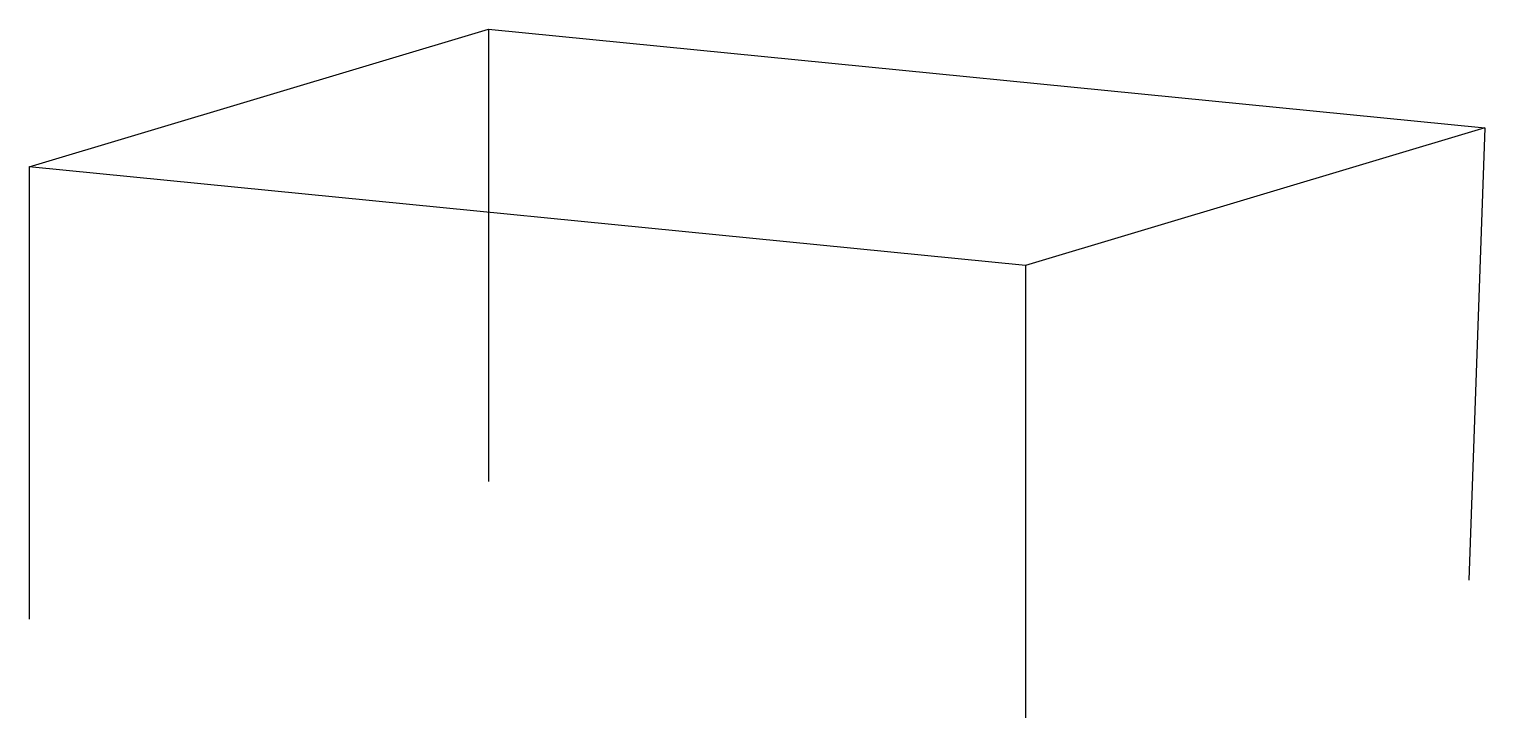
# Model space of a CAD drawing. Extents: x -2.67 to 3.67, y -1.5 to 1.5.
import ezdxf

# ---------------------------------------------------------------- set-up
doc = ezdxf.new("R2010")
doc.units = 0
doc.layers.add('CAPA_POR_DEFECTO', color=7, linetype='CONTINUOUS')

msp = doc.modelspace()

# ---------------------------------------------------------------- linework, layer by layer
at = {"layer": 'CAPA_POR_DEFECTO', "color": 7}
for p, q in [((-2.67, 0.9), (-0.67, 1.5)), ((-0.67, 1.5), (3.67, 1.07)), ((-0.67, 1.5), (-0.67, -0.47)), ((3.67, 1.07), (1.67, 0.47)), ((3.67, 1.07), (3.6, -0.9)), ((1.67, 0.47), (-2.67, 0.9)), ((-2.67, 0.9), (-2.67, -1.07)), ((1.67, 0.47), (1.67, -1.5))]:
    msp.add_line(p, q, dxfattribs=at)

doc.saveas('drawing.dxf')
